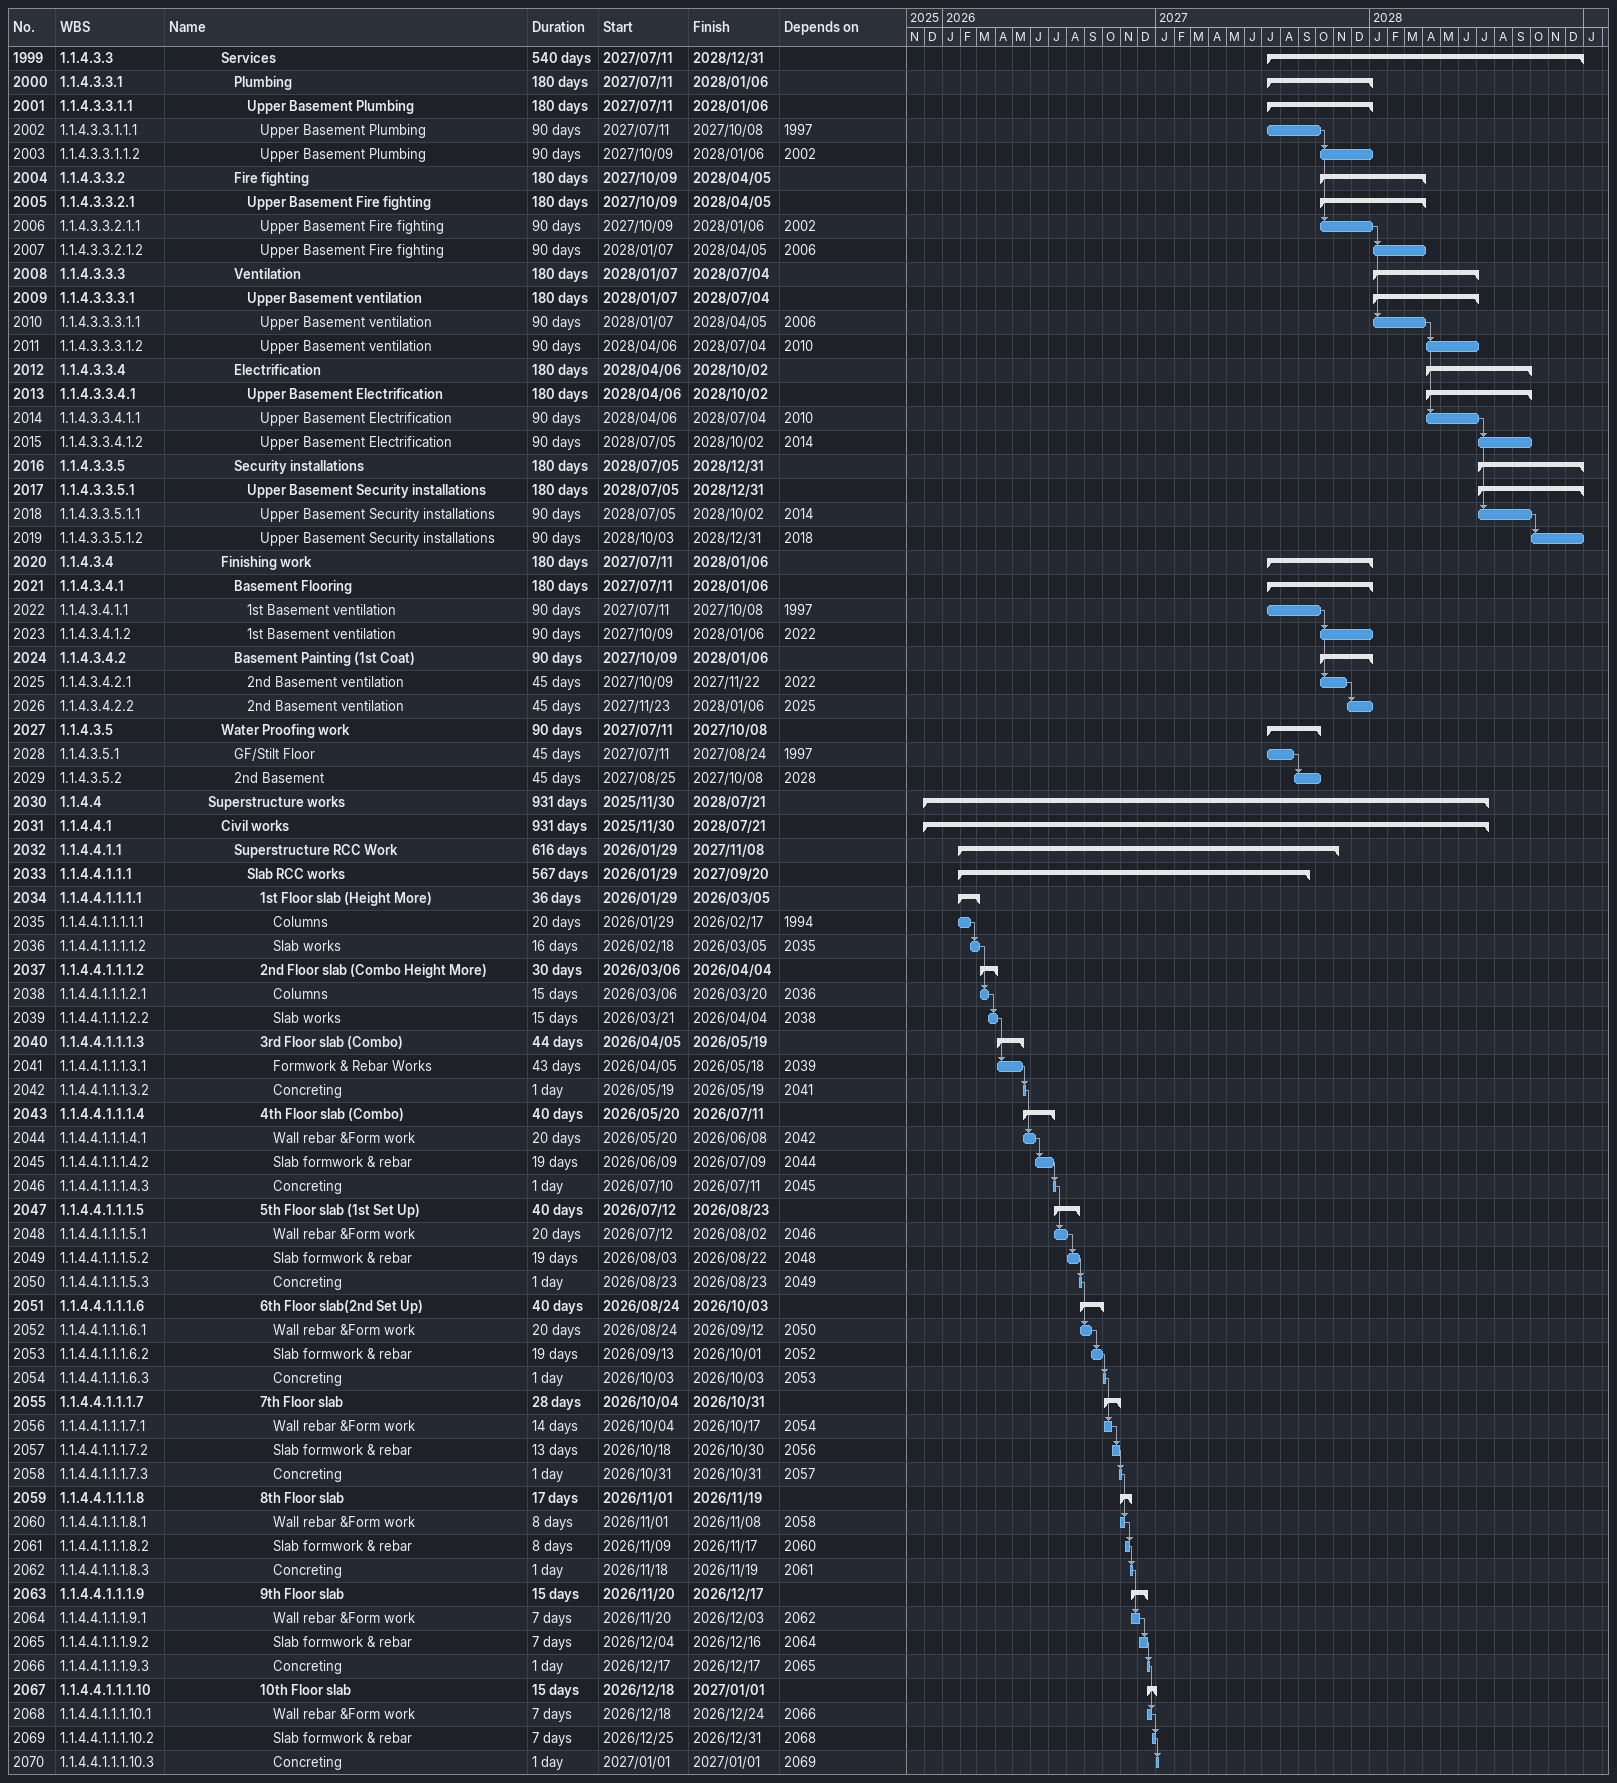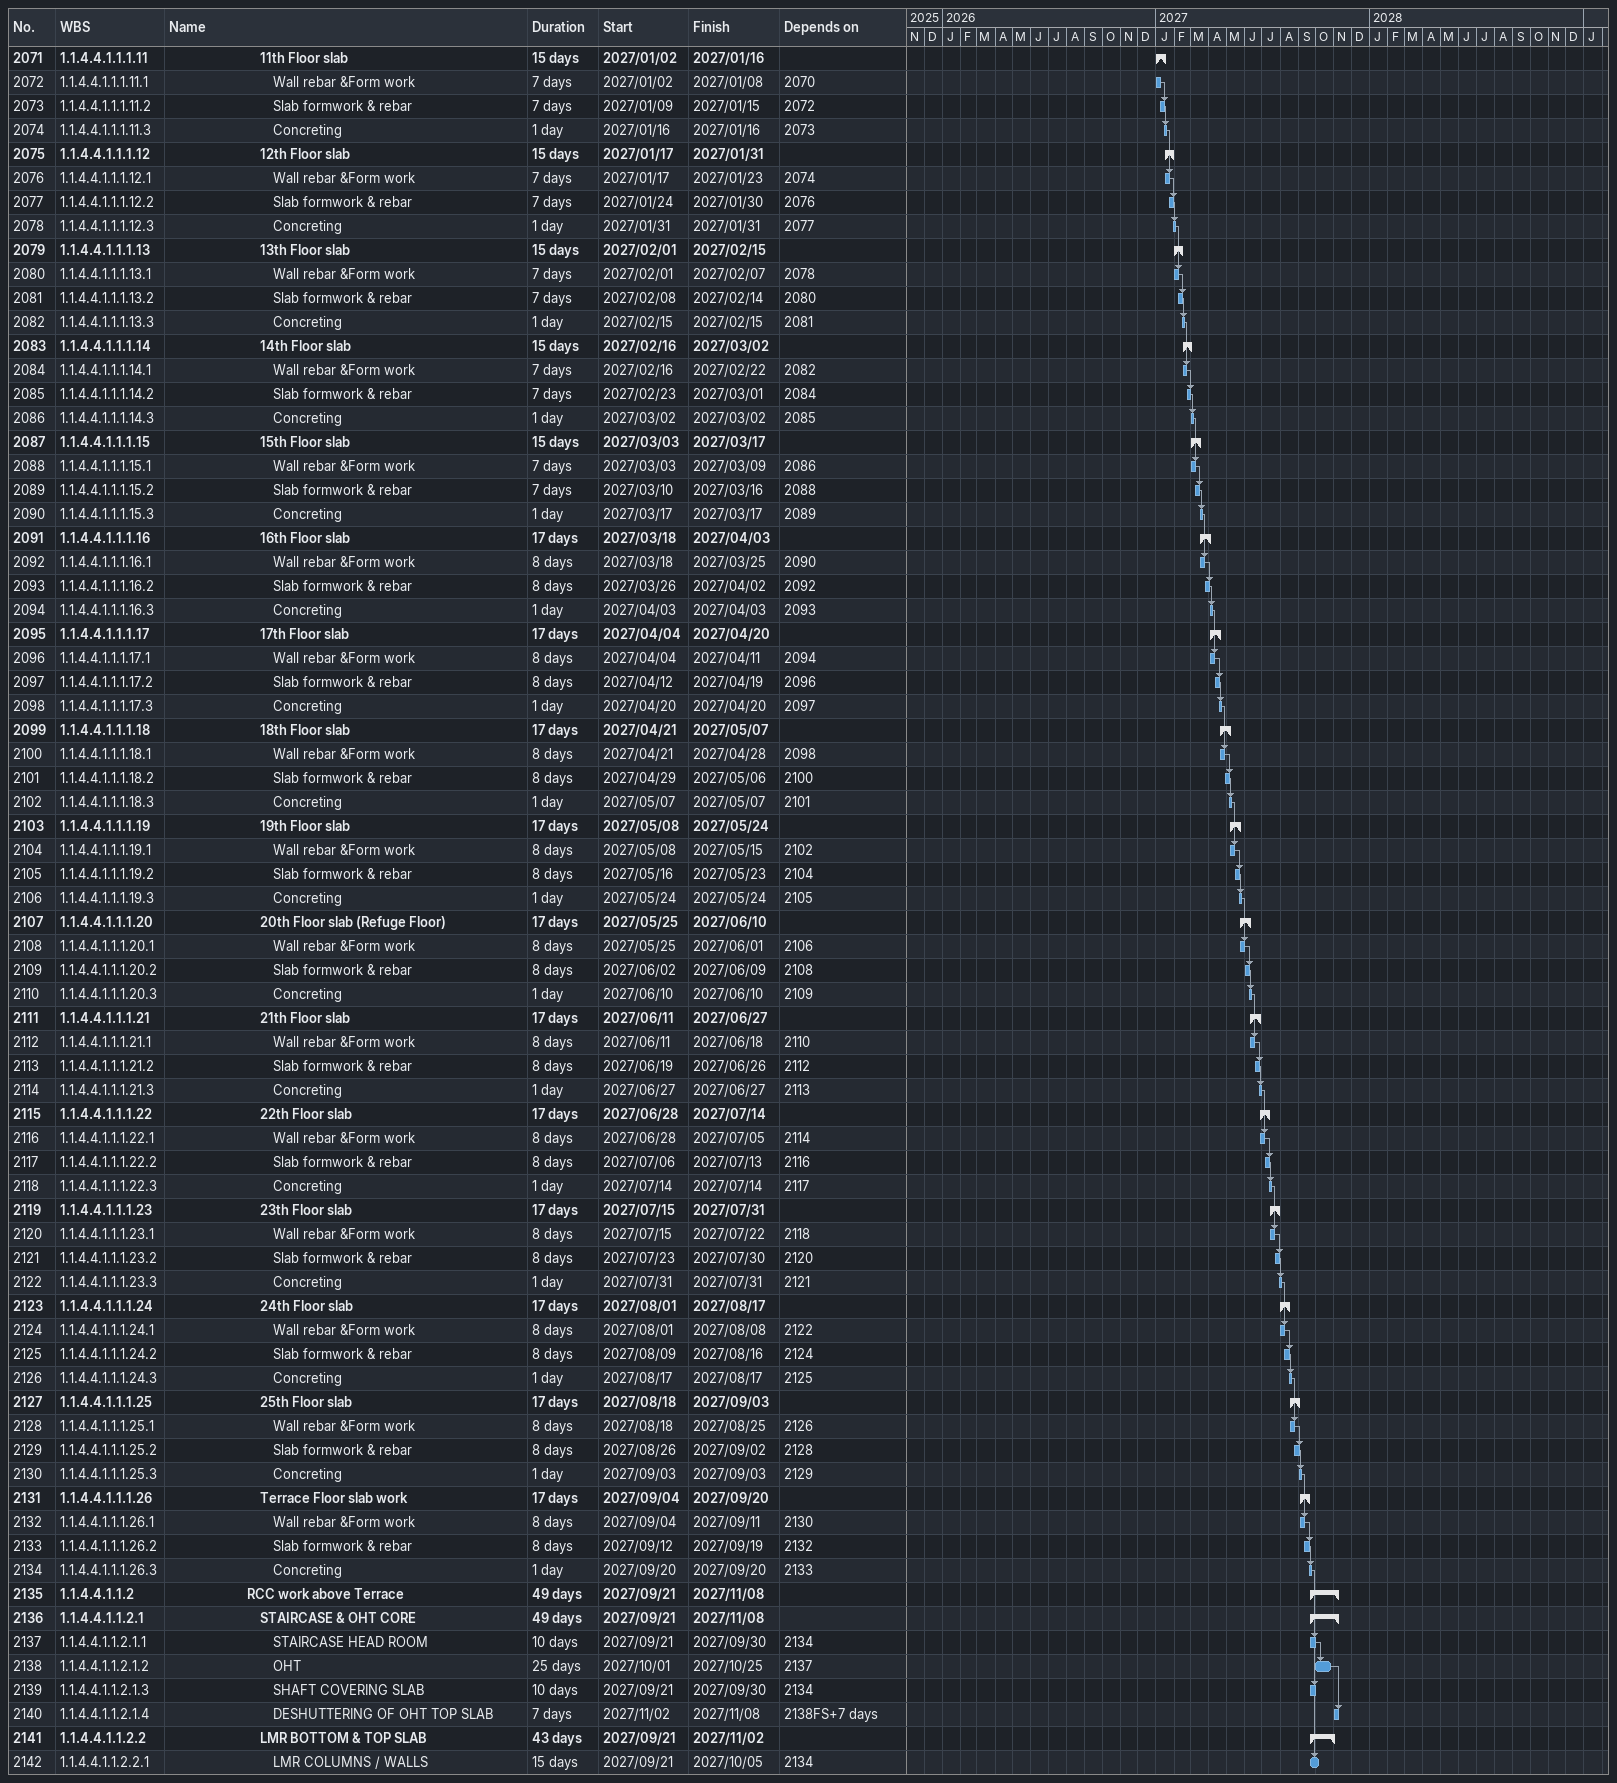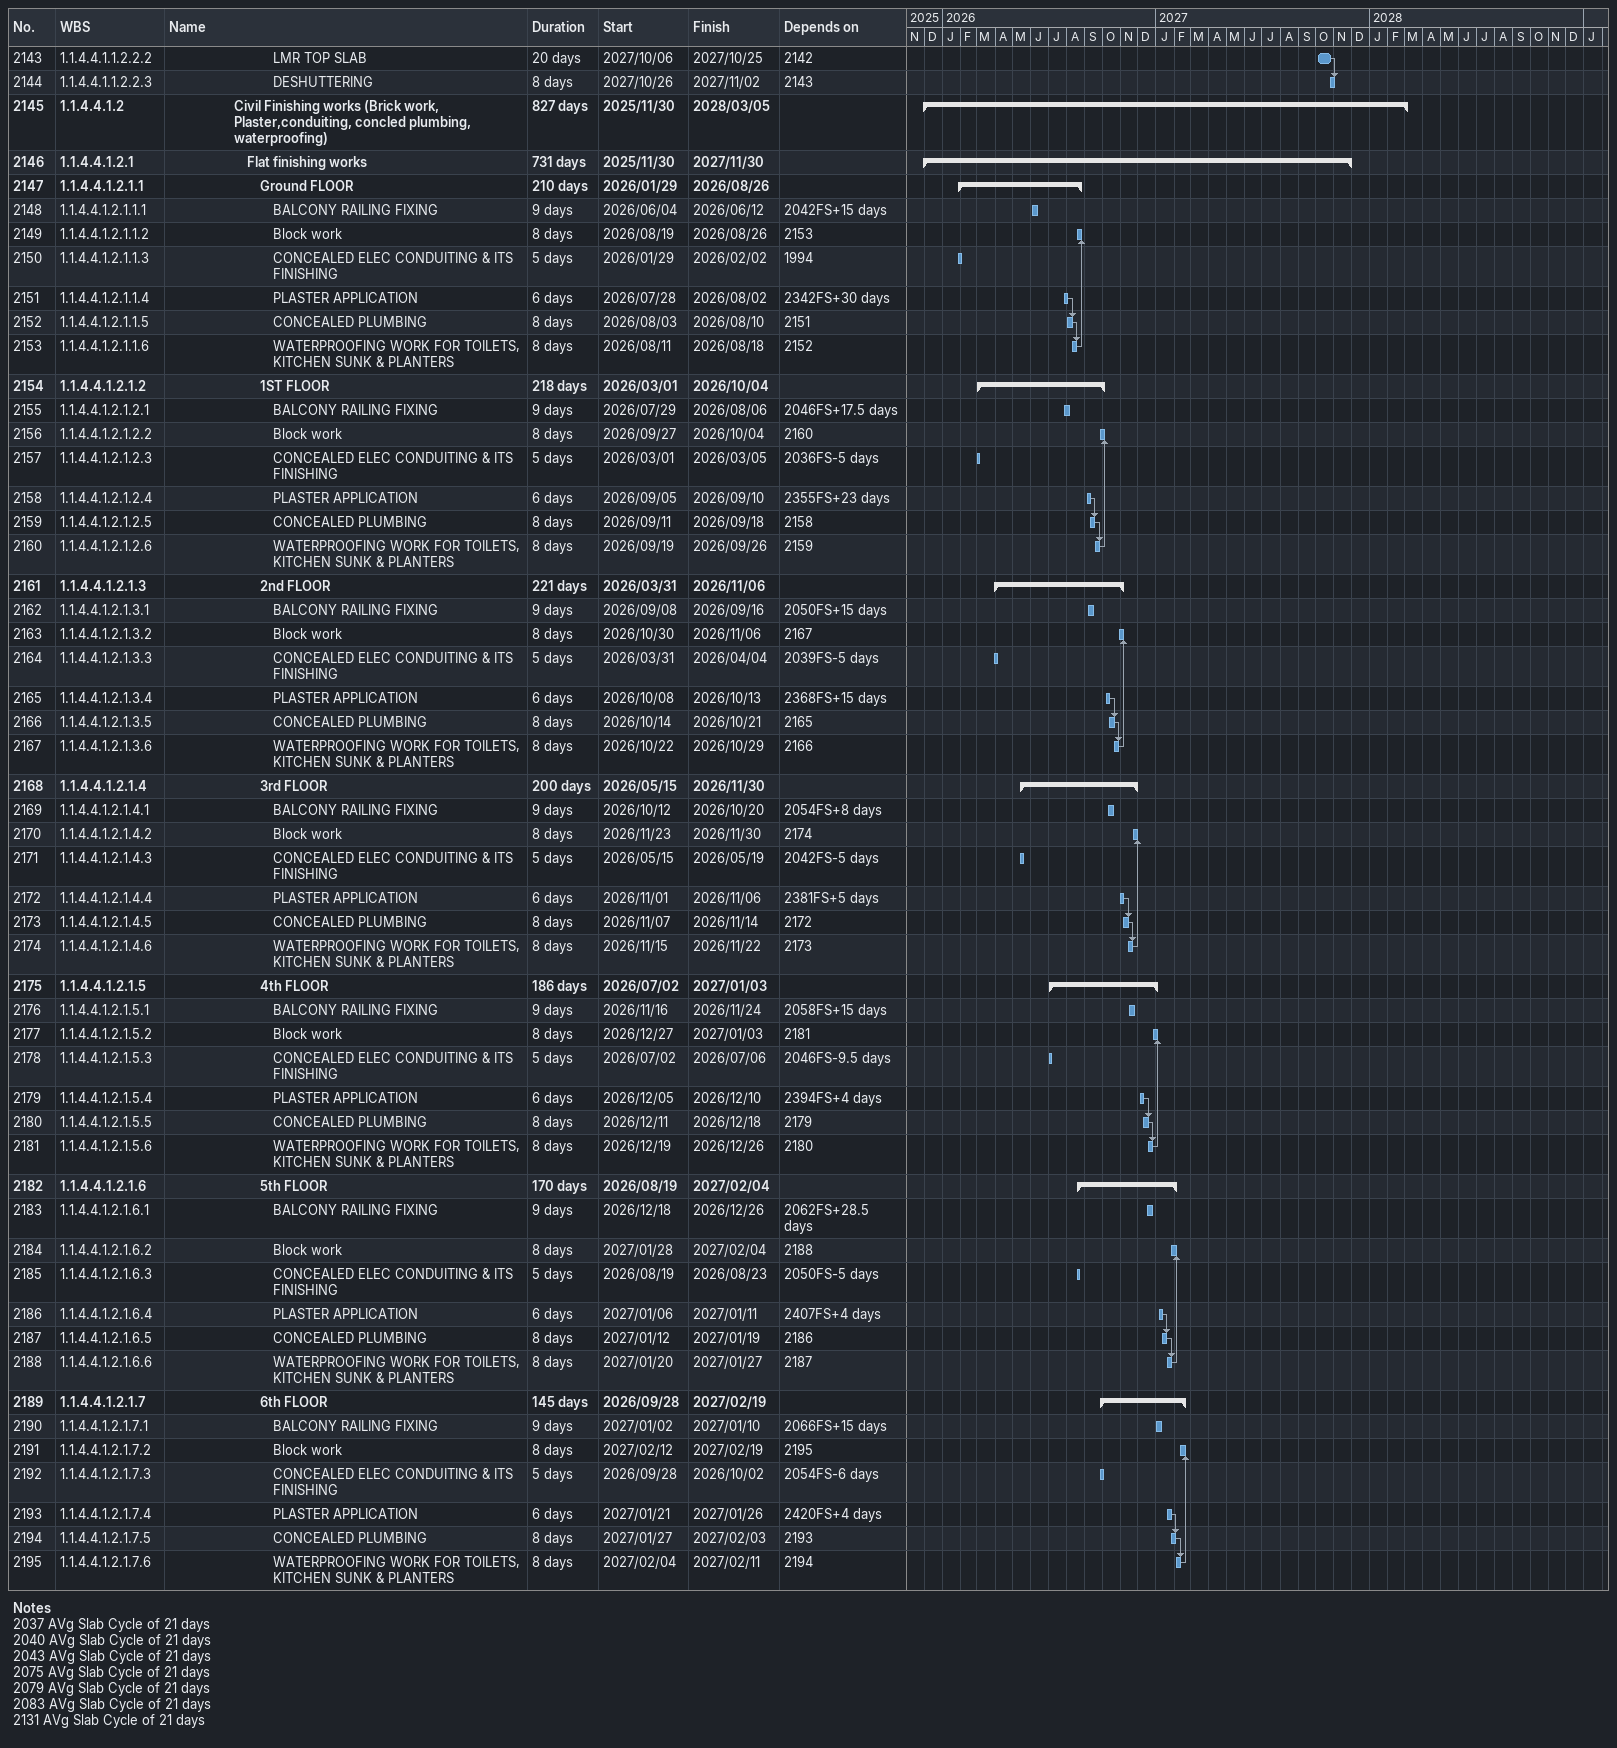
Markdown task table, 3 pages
| ID | WBS | Task | Duration | Start | Finish | Predecessors |
|---|---|---|---|---|---|---|
| 1999 | 1.1.4.3.3 | **Services** | 540d | 2027-07-11 | 2028-12-31 |  |
| 2000 | 1.1.4.3.3.1 | **Plumbing** | 180d | 2027-07-11 | 2028-01-06 |  |
| 2001 | 1.1.4.3.3.1.1 | **Upper Basement Plumbing** | 180d | 2027-07-11 | 2028-01-06 |  |
| 2002 | 1.1.4.3.3.1.1.1 | Upper Basement Plumbing | 90d | 2027-07-11 | 2027-10-08 | 1997 |
| 2003 | 1.1.4.3.3.1.1.2 | Upper Basement Plumbing | 90d | 2027-10-09 | 2028-01-06 | 2002 |
| 2004 | 1.1.4.3.3.2 | **Fire fighting** | 180d | 2027-10-09 | 2028-04-05 |  |
| 2005 | 1.1.4.3.3.2.1 | **Upper Basement Fire fighting** | 180d | 2027-10-09 | 2028-04-05 |  |
| 2006 | 1.1.4.3.3.2.1.1 | Upper Basement Fire fighting | 90d | 2027-10-09 | 2028-01-06 | 2002 |
| 2007 | 1.1.4.3.3.2.1.2 | Upper Basement Fire fighting | 90d | 2028-01-07 | 2028-04-05 | 2006 |
| 2008 | 1.1.4.3.3.3 | **Ventilation** | 180d | 2028-01-07 | 2028-07-04 |  |
| 2009 | 1.1.4.3.3.3.1 | **Upper Basement ventilation** | 180d | 2028-01-07 | 2028-07-04 |  |
| 2010 | 1.1.4.3.3.3.1.1 | Upper Basement ventilation | 90d | 2028-01-07 | 2028-04-05 | 2006 |
| 2011 | 1.1.4.3.3.3.1.2 | Upper Basement ventilation | 90d | 2028-04-06 | 2028-07-04 | 2010 |
| 2012 | 1.1.4.3.3.4 | **Electrification** | 180d | 2028-04-06 | 2028-10-02 |  |
| 2013 | 1.1.4.3.3.4.1 | **Upper Basement Electrification** | 180d | 2028-04-06 | 2028-10-02 |  |
| 2014 | 1.1.4.3.3.4.1.1 | Upper Basement Electrification | 90d | 2028-04-06 | 2028-07-04 | 2010 |
| 2015 | 1.1.4.3.3.4.1.2 | Upper Basement Electrification | 90d | 2028-07-05 | 2028-10-02 | 2014 |
| 2016 | 1.1.4.3.3.5 | **Security installations** | 180d | 2028-07-05 | 2028-12-31 |  |
| 2017 | 1.1.4.3.3.5.1 | **Upper Basement Security installations** | 180d | 2028-07-05 | 2028-12-31 |  |
| 2018 | 1.1.4.3.3.5.1.1 | Upper Basement Security installations | 90d | 2028-07-05 | 2028-10-02 | 2014 |
| 2019 | 1.1.4.3.3.5.1.2 | Upper Basement Security installations | 90d | 2028-10-03 | 2028-12-31 | 2018 |
| 2020 | 1.1.4.3.4 | **Finishing work** | 180d | 2027-07-11 | 2028-01-06 |  |
| 2021 | 1.1.4.3.4.1 | **Basement Flooring** | 180d | 2027-07-11 | 2028-01-06 |  |
| 2022 | 1.1.4.3.4.1.1 | 1st Basement ventilation | 90d | 2027-07-11 | 2027-10-08 | 1997 |
| 2023 | 1.1.4.3.4.1.2 | 1st Basement ventilation | 90d | 2027-10-09 | 2028-01-06 | 2022 |
| 2024 | 1.1.4.3.4.2 | **Basement Painting (1st Coat)** | 90d | 2027-10-09 | 2028-01-06 |  |
| 2025 | 1.1.4.3.4.2.1 | 2nd Basement ventilation | 45d | 2027-10-09 | 2027-11-22 | 2022 |
| 2026 | 1.1.4.3.4.2.2 | 2nd Basement ventilation | 45d | 2027-11-23 | 2028-01-06 | 2025 |
| 2027 | 1.1.4.3.5 | **Water Proofing work** | 90d | 2027-07-11 | 2027-10-08 |  |
| 2028 | 1.1.4.3.5.1 | GF/Stilt Floor | 45d | 2027-07-11 | 2027-08-24 | 1997 |
| 2029 | 1.1.4.3.5.2 | 2nd Basement | 45d | 2027-08-25 | 2027-10-08 | 2028 |
| 2030 | 1.1.4.4 | **Superstructure works** | 931d | 2025-11-30 | 2028-07-21 |  |
| 2031 | 1.1.4.4.1 | **Civil works** | 931d | 2025-11-30 | 2028-07-21 |  |
| 2032 | 1.1.4.4.1.1 | **Superstructure RCC Work** | 616d | 2026-01-29 | 2027-11-08 |  |
| 2033 | 1.1.4.4.1.1.1 | **Slab RCC works** | 567d | 2026-01-29 | 2027-09-20 |  |
| 2034 | 1.1.4.4.1.1.1.1 | **1st Floor slab (Height More)** | 36d | 2026-01-29 | 2026-03-05 |  |
| 2035 | 1.1.4.4.1.1.1.1.1 | Columns | 20d | 2026-01-29 | 2026-02-17 | 1994 |
| 2036 | 1.1.4.4.1.1.1.1.2 | Slab works | 16d | 2026-02-18 | 2026-03-05 | 2035 |
| 2037 | 1.1.4.4.1.1.1.2 | **2nd Floor slab (Combo Height More)** | 30d | 2026-03-06 | 2026-04-04 |  |
| 2038 | 1.1.4.4.1.1.1.2.1 | Columns | 15d | 2026-03-06 | 2026-03-20 | 2036 |
| 2039 | 1.1.4.4.1.1.1.2.2 | Slab works | 15d | 2026-03-21 | 2026-04-04 | 2038 |
| 2040 | 1.1.4.4.1.1.1.3 | **3rd Floor slab (Combo)** | 44d | 2026-04-05 | 2026-05-19 |  |
| 2041 | 1.1.4.4.1.1.1.3.1 | Formwork & Rebar Works | 43d | 2026-04-05 | 2026-05-18 | 2039 |
| 2042 | 1.1.4.4.1.1.1.3.2 | Concreting | 1d | 2026-05-19 | 2026-05-19 | 2041 |
| 2043 | 1.1.4.4.1.1.1.4 | **4th Floor slab (Combo)** | 40d | 2026-05-20 | 2026-07-11 |  |
| 2044 | 1.1.4.4.1.1.1.4.1 | Wall rebar &Form work | 20d | 2026-05-20 | 2026-06-08 | 2042 |
| 2045 | 1.1.4.4.1.1.1.4.2 | Slab formwork & rebar | 19d | 2026-06-09 | 2026-07-09 | 2044 |
| 2046 | 1.1.4.4.1.1.1.4.3 | Concreting | 1d | 2026-07-10 | 2026-07-11 | 2045 |
| 2047 | 1.1.4.4.1.1.1.5 | **5th Floor slab (1st Set Up)** | 40d | 2026-07-12 | 2026-08-23 |  |
| 2048 | 1.1.4.4.1.1.1.5.1 | Wall rebar &Form work | 20d | 2026-07-12 | 2026-08-02 | 2046 |
| 2049 | 1.1.4.4.1.1.1.5.2 | Slab formwork & rebar | 19d | 2026-08-03 | 2026-08-22 | 2048 |
| 2050 | 1.1.4.4.1.1.1.5.3 | Concreting | 1d | 2026-08-23 | 2026-08-23 | 2049 |
| 2051 | 1.1.4.4.1.1.1.6 | **6th Floor slab(2nd Set Up)** | 40d | 2026-08-24 | 2026-10-03 |  |
| 2052 | 1.1.4.4.1.1.1.6.1 | Wall rebar &Form work | 20d | 2026-08-24 | 2026-09-12 | 2050 |
| 2053 | 1.1.4.4.1.1.1.6.2 | Slab formwork & rebar | 19d | 2026-09-13 | 2026-10-01 | 2052 |
| 2054 | 1.1.4.4.1.1.1.6.3 | Concreting | 1d | 2026-10-03 | 2026-10-03 | 2053 |
| 2055 | 1.1.4.4.1.1.1.7 | **7th Floor slab** | 28d | 2026-10-04 | 2026-10-31 |  |
| 2056 | 1.1.4.4.1.1.1.7.1 | Wall rebar &Form work | 14d | 2026-10-04 | 2026-10-17 | 2054 |
| 2057 | 1.1.4.4.1.1.1.7.2 | Slab formwork & rebar | 13d | 2026-10-18 | 2026-10-30 | 2056 |
| 2058 | 1.1.4.4.1.1.1.7.3 | Concreting | 1d | 2026-10-31 | 2026-10-31 | 2057 |
| 2059 | 1.1.4.4.1.1.1.8 | **8th Floor slab** | 17d | 2026-11-01 | 2026-11-19 |  |
| 2060 | 1.1.4.4.1.1.1.8.1 | Wall rebar &Form work | 8d | 2026-11-01 | 2026-11-08 | 2058 |
| 2061 | 1.1.4.4.1.1.1.8.2 | Slab formwork & rebar | 8d | 2026-11-09 | 2026-11-17 | 2060 |
| 2062 | 1.1.4.4.1.1.1.8.3 | Concreting | 1d | 2026-11-18 | 2026-11-19 | 2061 |
| 2063 | 1.1.4.4.1.1.1.9 | **9th Floor slab** | 15d | 2026-11-20 | 2026-12-17 |  |
| 2064 | 1.1.4.4.1.1.1.9.1 | Wall rebar &Form work | 7d | 2026-11-20 | 2026-12-03 | 2062 |
| 2065 | 1.1.4.4.1.1.1.9.2 | Slab formwork & rebar | 7d | 2026-12-04 | 2026-12-16 | 2064 |
| 2066 | 1.1.4.4.1.1.1.9.3 | Concreting | 1d | 2026-12-17 | 2026-12-17 | 2065 |
| 2067 | 1.1.4.4.1.1.1.10 | **10th Floor slab** | 15d | 2026-12-18 | 2027-01-01 |  |
| 2068 | 1.1.4.4.1.1.1.10.1 | Wall rebar &Form work | 7d | 2026-12-18 | 2026-12-24 | 2066 |
| 2069 | 1.1.4.4.1.1.1.10.2 | Slab formwork & rebar | 7d | 2026-12-25 | 2026-12-31 | 2068 |
| 2070 | 1.1.4.4.1.1.1.10.3 | Concreting | 1d | 2027-01-01 | 2027-01-01 | 2069 |
| 2071 | 1.1.4.4.1.1.1.11 | **11th Floor slab** | 15d | 2027-01-02 | 2027-01-16 |  |
| 2072 | 1.1.4.4.1.1.1.11.1 | Wall rebar &Form work | 7d | 2027-01-02 | 2027-01-08 | 2070 |
| 2073 | 1.1.4.4.1.1.1.11.2 | Slab formwork & rebar | 7d | 2027-01-09 | 2027-01-15 | 2072 |
| 2074 | 1.1.4.4.1.1.1.11.3 | Concreting | 1d | 2027-01-16 | 2027-01-16 | 2073 |
| 2075 | 1.1.4.4.1.1.1.12 | **12th Floor slab** | 15d | 2027-01-17 | 2027-01-31 |  |
| 2076 | 1.1.4.4.1.1.1.12.1 | Wall rebar &Form work | 7d | 2027-01-17 | 2027-01-23 | 2074 |
| 2077 | 1.1.4.4.1.1.1.12.2 | Slab formwork & rebar | 7d | 2027-01-24 | 2027-01-30 | 2076 |
| 2078 | 1.1.4.4.1.1.1.12.3 | Concreting | 1d | 2027-01-31 | 2027-01-31 | 2077 |
| 2079 | 1.1.4.4.1.1.1.13 | **13th Floor slab** | 15d | 2027-02-01 | 2027-02-15 |  |
| 2080 | 1.1.4.4.1.1.1.13.1 | Wall rebar &Form work | 7d | 2027-02-01 | 2027-02-07 | 2078 |
| 2081 | 1.1.4.4.1.1.1.13.2 | Slab formwork & rebar | 7d | 2027-02-08 | 2027-02-14 | 2080 |
| 2082 | 1.1.4.4.1.1.1.13.3 | Concreting | 1d | 2027-02-15 | 2027-02-15 | 2081 |
| 2083 | 1.1.4.4.1.1.1.14 | **14th Floor slab** | 15d | 2027-02-16 | 2027-03-02 |  |
| 2084 | 1.1.4.4.1.1.1.14.1 | Wall rebar &Form work | 7d | 2027-02-16 | 2027-02-22 | 2082 |
| 2085 | 1.1.4.4.1.1.1.14.2 | Slab formwork & rebar | 7d | 2027-02-23 | 2027-03-01 | 2084 |
| 2086 | 1.1.4.4.1.1.1.14.3 | Concreting | 1d | 2027-03-02 | 2027-03-02 | 2085 |
| 2087 | 1.1.4.4.1.1.1.15 | **15th Floor slab** | 15d | 2027-03-03 | 2027-03-17 |  |
| 2088 | 1.1.4.4.1.1.1.15.1 | Wall rebar &Form work | 7d | 2027-03-03 | 2027-03-09 | 2086 |
| 2089 | 1.1.4.4.1.1.1.15.2 | Slab formwork & rebar | 7d | 2027-03-10 | 2027-03-16 | 2088 |
| 2090 | 1.1.4.4.1.1.1.15.3 | Concreting | 1d | 2027-03-17 | 2027-03-17 | 2089 |
| 2091 | 1.1.4.4.1.1.1.16 | **16th Floor slab** | 17d | 2027-03-18 | 2027-04-03 |  |
| 2092 | 1.1.4.4.1.1.1.16.1 | Wall rebar &Form work | 8d | 2027-03-18 | 2027-03-25 | 2090 |
| 2093 | 1.1.4.4.1.1.1.16.2 | Slab formwork & rebar | 8d | 2027-03-26 | 2027-04-02 | 2092 |
| 2094 | 1.1.4.4.1.1.1.16.3 | Concreting | 1d | 2027-04-03 | 2027-04-03 | 2093 |
| 2095 | 1.1.4.4.1.1.1.17 | **17th Floor slab** | 17d | 2027-04-04 | 2027-04-20 |  |
| 2096 | 1.1.4.4.1.1.1.17.1 | Wall rebar &Form work | 8d | 2027-04-04 | 2027-04-11 | 2094 |
| 2097 | 1.1.4.4.1.1.1.17.2 | Slab formwork & rebar | 8d | 2027-04-12 | 2027-04-19 | 2096 |
| 2098 | 1.1.4.4.1.1.1.17.3 | Concreting | 1d | 2027-04-20 | 2027-04-20 | 2097 |
| 2099 | 1.1.4.4.1.1.1.18 | **18th Floor slab** | 17d | 2027-04-21 | 2027-05-07 |  |
| 2100 | 1.1.4.4.1.1.1.18.1 | Wall rebar &Form work | 8d | 2027-04-21 | 2027-04-28 | 2098 |
| 2101 | 1.1.4.4.1.1.1.18.2 | Slab formwork & rebar | 8d | 2027-04-29 | 2027-05-06 | 2100 |
| 2102 | 1.1.4.4.1.1.1.18.3 | Concreting | 1d | 2027-05-07 | 2027-05-07 | 2101 |
| 2103 | 1.1.4.4.1.1.1.19 | **19th Floor slab** | 17d | 2027-05-08 | 2027-05-24 |  |
| 2104 | 1.1.4.4.1.1.1.19.1 | Wall rebar &Form work | 8d | 2027-05-08 | 2027-05-15 | 2102 |
| 2105 | 1.1.4.4.1.1.1.19.2 | Slab formwork & rebar | 8d | 2027-05-16 | 2027-05-23 | 2104 |
| 2106 | 1.1.4.4.1.1.1.19.3 | Concreting | 1d | 2027-05-24 | 2027-05-24 | 2105 |
| 2107 | 1.1.4.4.1.1.1.20 | **20th Floor slab (Refuge Floor)** | 17d | 2027-05-25 | 2027-06-10 |  |
| 2108 | 1.1.4.4.1.1.1.20.1 | Wall rebar &Form work | 8d | 2027-05-25 | 2027-06-01 | 2106 |
| 2109 | 1.1.4.4.1.1.1.20.2 | Slab formwork & rebar | 8d | 2027-06-02 | 2027-06-09 | 2108 |
| 2110 | 1.1.4.4.1.1.1.20.3 | Concreting | 1d | 2027-06-10 | 2027-06-10 | 2109 |
| 2111 | 1.1.4.4.1.1.1.21 | **21th Floor slab** | 17d | 2027-06-11 | 2027-06-27 |  |
| 2112 | 1.1.4.4.1.1.1.21.1 | Wall rebar &Form work | 8d | 2027-06-11 | 2027-06-18 | 2110 |
| 2113 | 1.1.4.4.1.1.1.21.2 | Slab formwork & rebar | 8d | 2027-06-19 | 2027-06-26 | 2112 |
| 2114 | 1.1.4.4.1.1.1.21.3 | Concreting | 1d | 2027-06-27 | 2027-06-27 | 2113 |
| 2115 | 1.1.4.4.1.1.1.22 | **22th Floor slab** | 17d | 2027-06-28 | 2027-07-14 |  |
| 2116 | 1.1.4.4.1.1.1.22.1 | Wall rebar &Form work | 8d | 2027-06-28 | 2027-07-05 | 2114 |
| 2117 | 1.1.4.4.1.1.1.22.2 | Slab formwork & rebar | 8d | 2027-07-06 | 2027-07-13 | 2116 |
| 2118 | 1.1.4.4.1.1.1.22.3 | Concreting | 1d | 2027-07-14 | 2027-07-14 | 2117 |
| 2119 | 1.1.4.4.1.1.1.23 | **23th Floor slab** | 17d | 2027-07-15 | 2027-07-31 |  |
| 2120 | 1.1.4.4.1.1.1.23.1 | Wall rebar &Form work | 8d | 2027-07-15 | 2027-07-22 | 2118 |
| 2121 | 1.1.4.4.1.1.1.23.2 | Slab formwork & rebar | 8d | 2027-07-23 | 2027-07-30 | 2120 |
| 2122 | 1.1.4.4.1.1.1.23.3 | Concreting | 1d | 2027-07-31 | 2027-07-31 | 2121 |
| 2123 | 1.1.4.4.1.1.1.24 | **24th Floor slab** | 17d | 2027-08-01 | 2027-08-17 |  |
| 2124 | 1.1.4.4.1.1.1.24.1 | Wall rebar &Form work | 8d | 2027-08-01 | 2027-08-08 | 2122 |
| 2125 | 1.1.4.4.1.1.1.24.2 | Slab formwork & rebar | 8d | 2027-08-09 | 2027-08-16 | 2124 |
| 2126 | 1.1.4.4.1.1.1.24.3 | Concreting | 1d | 2027-08-17 | 2027-08-17 | 2125 |
| 2127 | 1.1.4.4.1.1.1.25 | **25th Floor slab** | 17d | 2027-08-18 | 2027-09-03 |  |
| 2128 | 1.1.4.4.1.1.1.25.1 | Wall rebar &Form work | 8d | 2027-08-18 | 2027-08-25 | 2126 |
| 2129 | 1.1.4.4.1.1.1.25.2 | Slab formwork & rebar | 8d | 2027-08-26 | 2027-09-02 | 2128 |
| 2130 | 1.1.4.4.1.1.1.25.3 | Concreting | 1d | 2027-09-03 | 2027-09-03 | 2129 |
| 2131 | 1.1.4.4.1.1.1.26 | **Terrace Floor slab work** | 17d | 2027-09-04 | 2027-09-20 |  |
| 2132 | 1.1.4.4.1.1.1.26.1 | Wall rebar &Form work | 8d | 2027-09-04 | 2027-09-11 | 2130 |
| 2133 | 1.1.4.4.1.1.1.26.2 | Slab formwork & rebar | 8d | 2027-09-12 | 2027-09-19 | 2132 |
| 2134 | 1.1.4.4.1.1.1.26.3 | Concreting | 1d | 2027-09-20 | 2027-09-20 | 2133 |
| 2135 | 1.1.4.4.1.1.2 | **RCC work above Terrace** | 49d | 2027-09-21 | 2027-11-08 |  |
| 2136 | 1.1.4.4.1.1.2.1 | **STAIRCASE & OHT CORE** | 49d | 2027-09-21 | 2027-11-08 |  |
| 2137 | 1.1.4.4.1.1.2.1.1 | STAIRCASE HEAD ROOM | 10d | 2027-09-21 | 2027-09-30 | 2134 |
| 2138 | 1.1.4.4.1.1.2.1.2 | OHT | 25d | 2027-10-01 | 2027-10-25 | 2137 |
| 2139 | 1.1.4.4.1.1.2.1.3 | SHAFT COVERING SLAB | 10d | 2027-09-21 | 2027-09-30 | 2134 |
| 2140 | 1.1.4.4.1.1.2.1.4 | DESHUTTERING OF OHT TOP SLAB | 7d | 2027-11-02 | 2027-11-08 | 2138FS+7d |
| 2141 | 1.1.4.4.1.1.2.2 | **LMR BOTTOM & TOP SLAB** | 43d | 2027-09-21 | 2027-11-02 |  |
| 2142 | 1.1.4.4.1.1.2.2.1 | LMR COLUMNS / WALLS | 15d | 2027-09-21 | 2027-10-05 | 2134 |
| 2143 | 1.1.4.4.1.1.2.2.2 | LMR TOP SLAB | 20d | 2027-10-06 | 2027-10-25 | 2142 |
| 2144 | 1.1.4.4.1.1.2.2.3 | DESHUTTERING | 8d | 2027-10-26 | 2027-11-02 | 2143 |
| 2145 | 1.1.4.4.1.2 | **Civil Finishing works (Brick work, Plaster,conduiting, concled plumbing, waterproofing)** | 827d | 2025-11-30 | 2028-03-05 |  |
| 2146 | 1.1.4.4.1.2.1 | **Flat finishing works** | 731d | 2025-11-30 | 2027-11-30 |  |
| 2147 | 1.1.4.4.1.2.1.1 | **Ground FLOOR** | 210d | 2026-01-29 | 2026-08-26 |  |
| 2148 | 1.1.4.4.1.2.1.1.1 | BALCONY RAILING FIXING | 9d | 2026-06-04 | 2026-06-12 | 2042FS+15d |
| 2149 | 1.1.4.4.1.2.1.1.2 | Block work | 8d | 2026-08-19 | 2026-08-26 | 2153 |
| 2150 | 1.1.4.4.1.2.1.1.3 | CONCEALED ELEC CONDUITING & ITS FINISHING | 5d | 2026-01-29 | 2026-02-02 | 1994 |
| 2151 | 1.1.4.4.1.2.1.1.4 | PLASTER APPLICATION | 6d | 2026-07-28 | 2026-08-02 | 2342FS+30d |
| 2152 | 1.1.4.4.1.2.1.1.5 | CONCEALED PLUMBING | 8d | 2026-08-03 | 2026-08-10 | 2151 |
| 2153 | 1.1.4.4.1.2.1.1.6 | WATERPROOFING WORK FOR TOILETS, KITCHEN SUNK & PLANTERS | 8d | 2026-08-11 | 2026-08-18 | 2152 |
| 2154 | 1.1.4.4.1.2.1.2 | **1ST FLOOR** | 218d | 2026-03-01 | 2026-10-04 |  |
| 2155 | 1.1.4.4.1.2.1.2.1 | BALCONY RAILING FIXING | 9d | 2026-07-29 | 2026-08-06 | 2046FS+17.5d |
| 2156 | 1.1.4.4.1.2.1.2.2 | Block work | 8d | 2026-09-27 | 2026-10-04 | 2160 |
| 2157 | 1.1.4.4.1.2.1.2.3 | CONCEALED ELEC CONDUITING & ITS FINISHING | 5d | 2026-03-01 | 2026-03-05 | 2036FS-5d |
| 2158 | 1.1.4.4.1.2.1.2.4 | PLASTER APPLICATION | 6d | 2026-09-05 | 2026-09-10 | 2355FS+23d |
| 2159 | 1.1.4.4.1.2.1.2.5 | CONCEALED PLUMBING | 8d | 2026-09-11 | 2026-09-18 | 2158 |
| 2160 | 1.1.4.4.1.2.1.2.6 | WATERPROOFING WORK FOR TOILETS, KITCHEN SUNK & PLANTERS | 8d | 2026-09-19 | 2026-09-26 | 2159 |
| 2161 | 1.1.4.4.1.2.1.3 | **2nd FLOOR** | 221d | 2026-03-31 | 2026-11-06 |  |
| 2162 | 1.1.4.4.1.2.1.3.1 | BALCONY RAILING FIXING | 9d | 2026-09-08 | 2026-09-16 | 2050FS+15d |
| 2163 | 1.1.4.4.1.2.1.3.2 | Block work | 8d | 2026-10-30 | 2026-11-06 | 2167 |
| 2164 | 1.1.4.4.1.2.1.3.3 | CONCEALED ELEC CONDUITING & ITS FINISHING | 5d | 2026-03-31 | 2026-04-04 | 2039FS-5d |
| 2165 | 1.1.4.4.1.2.1.3.4 | PLASTER APPLICATION | 6d | 2026-10-08 | 2026-10-13 | 2368FS+15d |
| 2166 | 1.1.4.4.1.2.1.3.5 | CONCEALED PLUMBING | 8d | 2026-10-14 | 2026-10-21 | 2165 |
| 2167 | 1.1.4.4.1.2.1.3.6 | WATERPROOFING WORK FOR TOILETS, KITCHEN SUNK & PLANTERS | 8d | 2026-10-22 | 2026-10-29 | 2166 |
| 2168 | 1.1.4.4.1.2.1.4 | **3rd FLOOR** | 200d | 2026-05-15 | 2026-11-30 |  |
| 2169 | 1.1.4.4.1.2.1.4.1 | BALCONY RAILING FIXING | 9d | 2026-10-12 | 2026-10-20 | 2054FS+8d |
| 2170 | 1.1.4.4.1.2.1.4.2 | Block work | 8d | 2026-11-23 | 2026-11-30 | 2174 |
| 2171 | 1.1.4.4.1.2.1.4.3 | CONCEALED ELEC CONDUITING & ITS FINISHING | 5d | 2026-05-15 | 2026-05-19 | 2042FS-5d |
| 2172 | 1.1.4.4.1.2.1.4.4 | PLASTER APPLICATION | 6d | 2026-11-01 | 2026-11-06 | 2381FS+5d |
| 2173 | 1.1.4.4.1.2.1.4.5 | CONCEALED PLUMBING | 8d | 2026-11-07 | 2026-11-14 | 2172 |
| 2174 | 1.1.4.4.1.2.1.4.6 | WATERPROOFING WORK FOR TOILETS, KITCHEN SUNK & PLANTERS | 8d | 2026-11-15 | 2026-11-22 | 2173 |
| 2175 | 1.1.4.4.1.2.1.5 | **4th FLOOR** | 186d | 2026-07-02 | 2027-01-03 |  |
| 2176 | 1.1.4.4.1.2.1.5.1 | BALCONY RAILING FIXING | 9d | 2026-11-16 | 2026-11-24 | 2058FS+15d |
| 2177 | 1.1.4.4.1.2.1.5.2 | Block work | 8d | 2026-12-27 | 2027-01-03 | 2181 |
| 2178 | 1.1.4.4.1.2.1.5.3 | CONCEALED ELEC CONDUITING & ITS FINISHING | 5d | 2026-07-02 | 2026-07-06 | 2046FS-9.5d |
| 2179 | 1.1.4.4.1.2.1.5.4 | PLASTER APPLICATION | 6d | 2026-12-05 | 2026-12-10 | 2394FS+4d |
| 2180 | 1.1.4.4.1.2.1.5.5 | CONCEALED PLUMBING | 8d | 2026-12-11 | 2026-12-18 | 2179 |
| 2181 | 1.1.4.4.1.2.1.5.6 | WATERPROOFING WORK FOR TOILETS, KITCHEN SUNK & PLANTERS | 8d | 2026-12-19 | 2026-12-26 | 2180 |
| 2182 | 1.1.4.4.1.2.1.6 | **5th FLOOR** | 170d | 2026-08-19 | 2027-02-04 |  |
| 2183 | 1.1.4.4.1.2.1.6.1 | BALCONY RAILING FIXING | 9d | 2026-12-18 | 2026-12-26 | 2062FS+28.5d |
| 2184 | 1.1.4.4.1.2.1.6.2 | Block work | 8d | 2027-01-28 | 2027-02-04 | 2188 |
| 2185 | 1.1.4.4.1.2.1.6.3 | CONCEALED ELEC CONDUITING & ITS FINISHING | 5d | 2026-08-19 | 2026-08-23 | 2050FS-5d |
| 2186 | 1.1.4.4.1.2.1.6.4 | PLASTER APPLICATION | 6d | 2027-01-06 | 2027-01-11 | 2407FS+4d |
| 2187 | 1.1.4.4.1.2.1.6.5 | CONCEALED PLUMBING | 8d | 2027-01-12 | 2027-01-19 | 2186 |
| 2188 | 1.1.4.4.1.2.1.6.6 | WATERPROOFING WORK FOR TOILETS, KITCHEN SUNK & PLANTERS | 8d | 2027-01-20 | 2027-01-27 | 2187 |
| 2189 | 1.1.4.4.1.2.1.7 | **6th FLOOR** | 145d | 2026-09-28 | 2027-02-19 |  |
| 2190 | 1.1.4.4.1.2.1.7.1 | BALCONY RAILING FIXING | 9d | 2027-01-02 | 2027-01-10 | 2066FS+15d |
| 2191 | 1.1.4.4.1.2.1.7.2 | Block work | 8d | 2027-02-12 | 2027-02-19 | 2195 |
| 2192 | 1.1.4.4.1.2.1.7.3 | CONCEALED ELEC CONDUITING & ITS FINISHING | 5d | 2026-09-28 | 2026-10-02 | 2054FS-6d |
| 2193 | 1.1.4.4.1.2.1.7.4 | PLASTER APPLICATION | 6d | 2027-01-21 | 2027-01-26 | 2420FS+4d |
| 2194 | 1.1.4.4.1.2.1.7.5 | CONCEALED PLUMBING | 8d | 2027-01-27 | 2027-02-03 | 2193 |
| 2195 | 1.1.4.4.1.2.1.7.6 | WATERPROOFING WORK FOR TOILETS, KITCHEN SUNK & PLANTERS | 8d | 2027-02-04 | 2027-02-11 | 2194 |

Notes
- 2037: AVg Slab Cycle of 21 days
- 2040: AVg Slab Cycle of 21 days
- 2043: AVg Slab Cycle of 21 days
- 2075: AVg Slab Cycle of 21 days
- 2079: AVg Slab Cycle of 21 days
- 2083: AVg Slab Cycle of 21 days
- 2131: AVg Slab Cycle of 21 days
